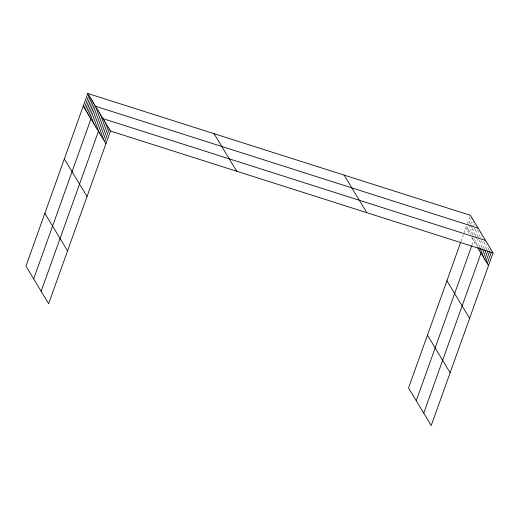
<?xml version="1.0" encoding="UTF-8"?>
<svg xmlns="http://www.w3.org/2000/svg" width="519" height="519" viewBox="0 0 519 519"><rect width="100%" height="100%" fill="white"/><g stroke="black" fill="none" stroke-linecap="round" stroke-linejoin="round"><path stroke-width="0.39" stroke-dasharray="2.6 1.95" d="M460.963 241.536L467.158 224.24M467.424 223.494L470.363 215.301M466.925 229.787L468.793 224.571M469.059 223.825L471.46 217.124M468.028 231.61L470.428 224.909M470.694 224.163L472.562 218.947M473.665 220.776L469.131 233.44L465.828 227.964M470.499 234.517L473.432 226.323M473.704 225.577L474.236 224.085M472.134 234.854L474.535 228.146M472.439 238.909L473.503 235.931M473.769 235.185L476.708 226.991M471.92 245.26L478.077 228.075M474.788 242.801L476.656 237.585M476.922 236.846L479.322 230.138M476.033 244.871L478.434 238.163M478.706 237.417L480.568 232.207M477.551 246.188L479.686 240.232M480.75 237.254L481.288 235.762M479.063 247.511L482.268 238.571M481.113 247.342L483.247 241.387M482.631 248.666L485.031 241.958M484.409 249.243L486.277 244.027M486.193 249.821L487.523 246.097M488.236 249.652L488.775 248.16M489.754 250.969L490.286 249.483M471.706 237.696L476.87 246.246"/><path stroke-width="0.78" d="M87.769 93.465L25.95 266.13L48.637 303.699L110.463 131.041L87.769 93.465L470.363 215.301L493.05 252.87L431.231 425.535L408.537 387.959L460.424 243.048M84.338 107.958L88.872 95.295M85.44 109.781L89.975 97.118M86.543 111.604L91.078 98.941M87.646 113.427L92.181 100.77M88.749 115.257L93.284 102.593M89.852 117.08L94.387 104.416M33.664 278.904L95.49 106.239L478.077 228.075M92.2 120.972L96.735 108.309M93.446 123.035L97.981 110.372M94.698 125.105L99.233 112.441M95.944 127.168L100.478 114.504M97.189 129.237L101.724 116.574M41.15 291.302L102.976 118.643L485.563 240.472M99.687 133.37L104.222 120.706M100.939 135.44L105.467 122.776M102.185 137.503L106.719 124.839M103.43 139.572L107.965 126.908M104.682 141.635L109.217 128.972M416.251 400.733L471.648 246.019M478.531 249.003L479.063 247.511M479.783 251.066L480.847 248.088M423.738 413.137L482.359 249.412M482.274 255.199L484.143 249.989M483.526 257.268L485.927 250.56M484.772 259.331L487.704 251.138M486.018 261.401L489.488 251.715M487.27 263.464L491.266 252.292M110.463 131.041L493.05 252.87M477.701 247.621L488.515 265.533M446.924 280.76L469.611 318.335M344.103 175.091L366.797 212.667M427.442 335.164L450.135 372.733M214.029 133.675L236.716 171.244M83.241 106.129L105.928 143.705M64.33 158.931L87.023 196.5M44.855 213.328L67.548 250.904"/></g></svg>
